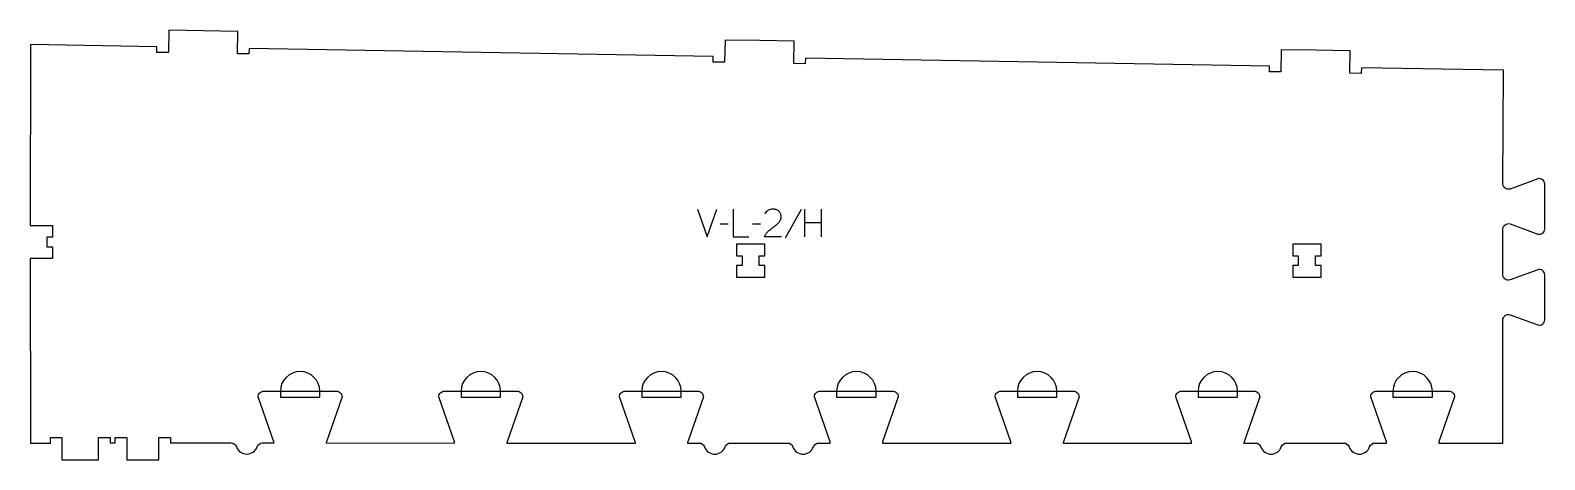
# Model space of a CAD drawing. Extents: x 0 to 1633, y 0 to 463.
import ezdxf

# ---------------------------------------------------------------- set-up
doc = ezdxf.new("R2010")
doc.units = 0
for name, color, linetype in [('1_ANYTOOL_1MMDEEP_LABELS_S', 2, 'CONTINUOUS'), ('3_ANYTOOL_CUTTHROUGH_INSID', 4, 'CONTINUOUS'), ('4_ANYTOOL_CUTTHROUGH_OUTSI', 5, 'CONTINUOUS'), ('5_ANYTOOL_HALF_MILL_9MM_IN', 3, 'CONTINUOUS')]:
    doc.layers.add(name, color=color, linetype=linetype)

msp = doc.modelspace()

# ---------------------------------------------------------------- linework, layer by layer
at = {"layer": '1_ANYTOOL_1MMDEEP_LABELS_S'}
for p, q in [((831.465082, 269.690253), (814.279367, 238.918824)), ((834.93651, 270.161681), (834.93651, 240.161681)), ((853.23651, 240.161681), (853.23651, 270.161681)), ((752.779367, 254.047396), (743.993653, 253.961681)), ((787.665082, 254.047396), (778.879367, 253.961681)), ((853.23651, 255.461681), (834.93651, 255.461681))]:
    msp.add_line(p, q, dxfattribs=at)
for points in [[(719.650796, 270.161681), (730.022225, 240.161681), (740.565082, 270.161681)], [(757.922225, 270.161681), (757.922225, 240.161681), (775.022225, 240.161681)]]:
    msp.add_lwpolyline(points, dxfattribs=at)
msp.add_lwpolyline([(810.250796, 240.204538), (791.950796, 240.247396, -0.034491), (792.613574, 241.994728, -0.037732), (793.520439, 243.627753, -0.037744), (794.659733, 245.102389, -0.03482), (796.000796, 246.397396, -0.00859), (798.960021, 248.795978, -0.008791), (802.000796, 251.090253, 0.020588), (804.820084, 253.323695, 0.025206), (807.422225, 255.804538, 0.046908), (808.44282, 257.10578, 0.051091), (809.190082, 258.579538, 0.050722), (809.638815, 260.227713, 0.041139), (809.779367, 261.93311, 0.039396), (809.636723, 263.740696, 0.058519), (809.147225, 265.479538, 0.060358), (808.356667, 266.886654, 0.061397), (807.250796, 268.061681, 0.048006), (805.894839, 268.983641, 0.045901), (804.390082, 269.636681, 0.045216), (802.65002, 270.039241, 0.034258), (800.865082, 270.161681, 0.055622), (798.230511, 269.867694, 0.079896), (795.78651, 268.886681, 0.080617), (793.817123, 267.220981, 0.060287), (792.379367, 265.061681)], format="xyb", dxfattribs=at)
at = {"layer": '3_ANYTOOL_CUTTHROUGH_INSID'}
for points in [[(767.630161, 209.456456), (761.630161, 209.456456), (761.630161, 196.956456), (792.130161, 196.956456), (792.130161, 209.456456), (786.130161, 209.456456), (786.130161, 219.956456), (792.130161, 219.956456), (792.130161, 232.456456), (761.630161, 232.456456), (761.630161, 219.956456), (767.630161, 219.956456)], [(1367.630161, 209.456456), (1361.630161, 209.456456), (1361.630161, 196.956456), (1392.130161, 196.956456), (1392.130161, 209.456456), (1386.130161, 209.456456), (1386.130161, 219.956456), (1392.130161, 219.956456), (1392.130161, 232.456456), (1361.630161, 232.456456), (1361.630161, 219.956456), (1367.630161, 219.956456)]]:
    msp.add_lwpolyline(points, close=True, dxfattribs=at)
at = {"layer": '4_ANYTOOL_CUTTHROUGH_OUTSI'}
msp.add_lwpolyline([(136.499074, 445.211094), (0.168435, 447.591196), (0, 252.456456), (23.723075, 252.456456, -0.414214), (23.973075, 252.206456), (23.973075, 240.206456, -0.414214), (23.723075, 239.956456), (17.973075, 239.956456), (17.973075, 229.456456), (23.723075, 229.456456, -0.414214), (23.973075, 229.206456), (23.973075, 217.206456, -0.414214), (23.723075, 216.956456), (0.038787, 216.956456), (0.130046, 18.000039), (21.631013, 18.003357), (21.630161, 23.766015, -0.414257), (21.880161, 24.016052), (33.880161, 24.016052, -0.414214), (34.130161, 23.766052), (34.130161, 0), (73.630161, 0), (73.630161, 23.766052, -0.414214), (73.880161, 24.016052), (85.880161, 24.016052, -0.414259), (86.130161, 23.766013), (86.129273, 18.013756), (91.631048, 18.01418), (91.630161, 23.766013, -0.414259), (91.880161, 24.016052), (103.880161, 24.016052, -0.414214), (104.130161, 23.766052), (104.130161, 0), (138.630161, 0), (138.630166, 17.764841), (138.629882, 17.794191), (138.629592, 23.795557, -0.414228), (138.879592, 24.045569), (150.879592, 24.045569, -0.414214), (151.129592, 23.795569), (151.129592, 18.045569), (216.534029, 18.045569, -0.317837), (222.426585, 13.878903, 0.317837), (233.504592, 6.045569, 0.317837), (244.582598, 13.878903, -0.317837), (250.475154, 18.045569), (262.874466, 18.045569, 0.06141), (262.639556, 19.44044), (245.744023, 67.712982, -0.084368), (245.729987, 67.795569, -0.414214), (251.979987, 74.045569), (329.979987, 74.045569, -0.414214), (336.229987, 67.795569, -0.084368), (336.215952, 67.712982), (319.316839, 19.429375, 0.060861), (319.08567, 18.045485), (457.774363, 18.000084, 0.061503), (457.539729, 19.39487), (440.644196, 67.667412, -0.084368), (440.63016, 67.75, -0.414214), (446.88016, 74), (524.88016, 74, -0.414214), (531.13016, 67.75, -0.084368), (531.116125, 67.667412), (514.217012, 19.383805, 0.0608), (513.985681, 18), (652.674639, 18, 0.06141), (652.439729, 19.39487), (635.544196, 67.667412, -0.084368), (635.53016, 67.75, -0.414214), (641.78016, 74), (719.78016, 74, -0.414214), (726.03016, 67.75, -0.084368), (726.016125, 67.667412), (709.117012, 19.383805, 0.060762), (708.885574, 18), (721.283807, 18, -0.317837), (727.176364, 13.833333, 0.707107), (749.332376, 13.833333, -0.317837), (755.224933, 18), (767.879765, 18), (785.88016, 18), (803.880161, 18), (816.533807, 18, -0.317837), (822.426364, 13.833333, 0.707107), (844.582376, 13.833333, -0.317837), (850.474933, 18), (862.874497, 18, 0.061461), (862.639729, 19.39487), (845.744196, 67.667412, -0.084368), (845.730161, 67.75, -0.414214), (851.980161, 74), (929.980161, 74, -0.414214), (936.230161, 67.75, -0.084368), (936.216125, 67.667412), (919.317012, 19.383805, 0.0608), (919.085682, 18), (1057.77464, 18, 0.06141), (1057.539729, 19.39487), (1040.644196, 67.667412, -0.084368), (1040.630161, 67.75, -0.414214), (1046.880161, 74), (1124.880161, 74, -0.414214), (1131.130161, 67.75, -0.084368), (1131.116125, 67.667412), (1114.217012, 19.383805, 0.0608), (1113.985682, 18), (1252.67464, 18, 0.06141), (1252.439729, 19.39487), (1235.544196, 67.667412, -0.084368), (1235.530161, 67.75, -0.414214), (1241.780161, 74), (1319.780161, 74, -0.414214), (1326.030161, 67.75, -0.084368), (1326.016125, 67.667412), (1309.117012, 19.383805, 0.060762), (1308.885574, 18), (1321.283807, 18, -0.317837), (1327.176364, 13.833333, 0.707107), (1349.332376, 13.833333, -0.317837), (1355.224933, 18), (1367.879765, 18), (1385.880161, 18), (1403.879963, 18), (1416.534203, 18, -0.317837), (1422.426759, 13.833333, 0.707107), (1444.582772, 13.833333, -0.317837), (1450.475328, 18), (1462.87464, 18, 0.06141), (1462.639729, 19.39487), (1445.744196, 67.667412, -0.084368), (1445.730161, 67.75, -0.414214), (1451.980161, 74), (1529.980161, 74, -0.414214), (1536.230161, 67.75, -0.084368), (1536.216125, 67.667412), (1519.317012, 19.383805, 0.0608), (1519.085682, 18), (1588.179871, 18), (1588.179871, 150.295387, -0.502397), (1596.225795, 156.281801, -0.015604), (1596.24059, 156.276855), (1626.016575, 145.277324, 0.236338), (1631.086309, 146.176344, 0.237079), (1633.403958, 150.789528), (1633.403502, 199.295612, 0.237079), (1631.085853, 203.908798, 0.237101), (1626.001478, 204.802885), (1596.240594, 193.807837, -0.015608), (1596.225795, 193.802888, -0.502397), (1588.179871, 199.789303), (1588.179871, 248.295303, -0.502397), (1596.225795, 254.281717, -0.015604), (1596.24059, 254.27677), (1626.016575, 243.27724, 0.236338), (1631.086309, 244.17626, 0.237079), (1633.403958, 248.789443), (1633.403502, 297.295528, 0.237079), (1631.085853, 301.908713, 0.237101), (1626.001478, 302.802801), (1596.240594, 291.807752, -0.015608), (1596.225795, 291.802804, -0.237079), (1590.699055, 292.774887, -0.23708), (1588.179872, 297.789883), (1588.829616, 419.856828), (1435.669746, 422.530677), (1435.569412, 416.781554, -0.414214), (1435.315087, 416.535955), (1423.316914, 416.745349, -0.414214), (1423.071315, 416.999673), (1423.485743, 440.746145), (1386.555586, 441.390776), (1349.31126, 442.040865), (1348.896834, 418.294516, -0.414214), (1348.64251, 418.048917), (1336.644337, 418.258311, -0.414214), (1336.398737, 418.512635), (1336.499074, 424.261865), (835.983917, 432.999808), (835.883582, 427.250685, -0.414214), (835.629258, 427.005085), (823.631085, 427.214479, -0.414214), (823.385485, 427.468804), (823.799913, 451.215275), (786.869756, 451.859906), (749.31126, 452.515479), (748.896834, 428.76913, -0.414214), (748.64251, 428.523531), (736.644337, 428.732925, -0.414214), (736.398737, 428.987249), (736.499074, 434.736479), (235.983917, 443.474422), (235.883582, 437.725299, -0.414214), (235.629258, 437.479699), (223.631085, 437.689094, -0.414214), (223.385485, 437.943418), (223.799913, 461.689889), (149.31126, 462.990093), (148.896834, 439.243745, -0.414214), (148.64251, 438.998145), (136.644337, 439.207539, -0.414214), (136.398737, 439.461864)], format="xyb", close=True, dxfattribs=at)
at = {"layer": '5_ANYTOOL_HALF_MILL_9MM_IN'}
for points in [[(312.23011, 73.796112, 0.997832), (269.730211, 73.796112, 0.000271), (269.730007, 73.670841, 0.000271), (269.729938, 73.54557), (269.73021, 67.545569), (312.230111, 67.545569)], [(507.13016, 73.5), (507.13016, 73.75, 1), (464.63016, 73.75), (464.63016, 67.5), (507.13016, 67.5)], [(702.03016, 73.5), (702.03016, 73.75, 1), (659.53016, 73.75), (659.53016, 67.5), (702.03016, 67.5)], [(912.230161, 73.5), (912.230161, 73.75, 1), (869.730161, 73.75), (869.730161, 67.5), (912.230161, 67.5)], [(1107.130161, 73.5), (1107.130161, 73.75, 1), (1064.630161, 73.75), (1064.630161, 67.5), (1107.130161, 67.5)], [(1302.030161, 73.5), (1302.030161, 73.75, 1), (1259.530161, 73.75), (1259.530161, 67.5), (1302.030161, 67.5)], [(1512.230161, 73.5), (1512.230161, 73.75, 1), (1469.730161, 73.75), (1469.730161, 67.5), (1512.230161, 67.5)]]:
    msp.add_lwpolyline(points, format="xyb", close=True, dxfattribs=at)

doc.saveas('drawing.dxf')
